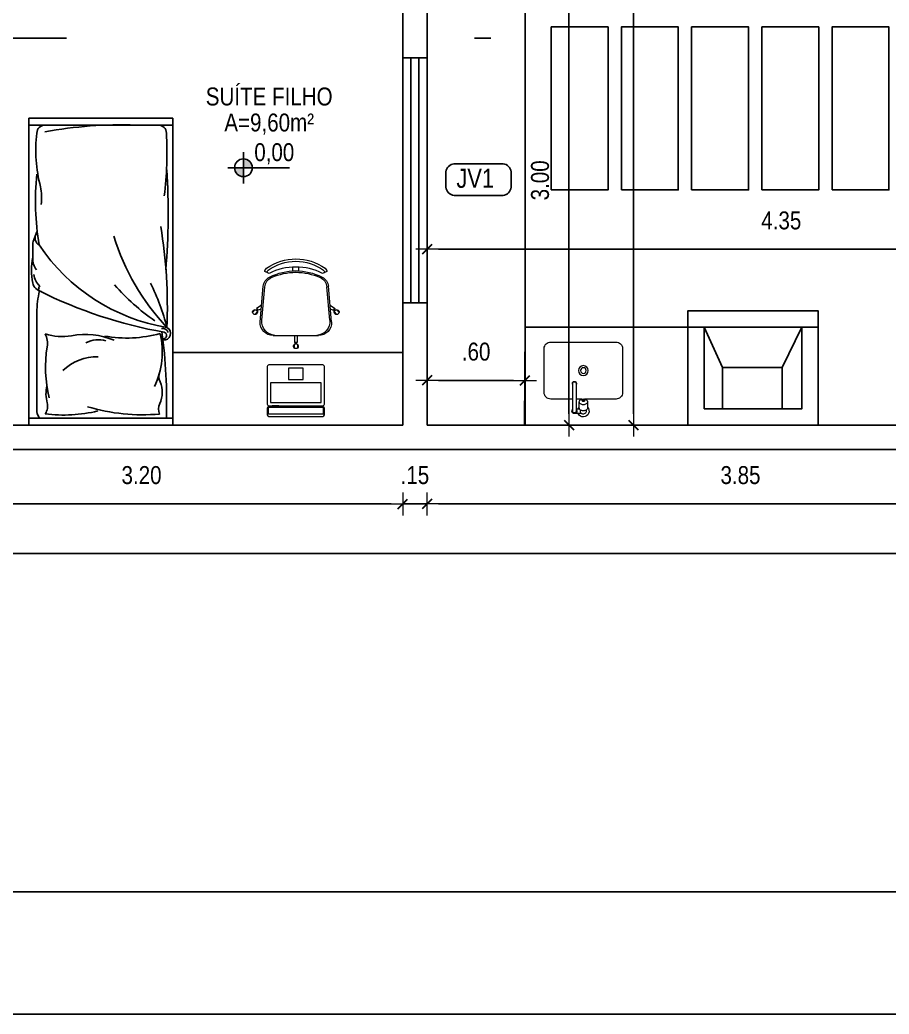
# Model space of a CAD drawing. Header units: millimetres. Extents: x -178 to 521, y -135 to 750.
# Drawn here: x 27.47 to 32.8, y 700.13 to 706.22 of the extents above; entities that cross this region are included whole.
import ezdxf
from ezdxf.enums import TextEntityAlignment as Align

# ---------------------------------------------------------------- set-up
doc = ezdxf.new("R2010")
doc.units = ezdxf.units.MM
doc.header["$LTSCALE"] = 20
doc.header["$MEASUREMENT"] = 0
doc.header["$PDSIZE"] = -5
doc.linetypes.add('CONTINU', pattern=[0])
doc.linetypes.add('DASHDOT2', pattern=[0.5, 0.25, -0.125, 0, -0.125])
doc.layers.get('0').update_dxf_attribs({"linetype": 'CONTINUOUS'})
doc.layers.get('Defpoints').update_dxf_attribs({"linetype": 'CONTINUOUS'})
for name, color, linetype in [('AR-ALV', 5, 'CONTINUOUS'), ('ARREDI_attrezzature', 175, 'CONTINUOUS'), ('COTA', 7, 'CONTINUOUS'), ('DIVERSOS', 1, 'CONTINUOUS'), ('E-txt-g', 3, 'CONTINUOUS'), ('Layer1', 7, 'CONTINUOUS'), ('LAYER7', 4, 'CONTINUOUS')]:
    doc.layers.add(name, color=color, linetype=linetype)
for name, color, linetype, lineweight in [('E-Lay-9', 9, 'CONTINUOUS', 9), ('E-Pen-C', 4, 'CONTINUOUS', 15), ('E-Pen-G', 3, 'CONTINUOUS', 30), ('E-Txt-W', 7, 'CONTINUOUS', 20)]:
    doc.layers.add(name, color=color, linetype=linetype, lineweight=lineweight)
doc.styles.add('F2', font='ARIALN.TTF')
doc.styles.add('REG60', font='romans.shx', dxfattribs={"width": 0.8, "height": 0.15})
doc.styles.add('REG80', font='romans.shx', dxfattribs={"width": 0.8, "height": 0.2})
doc.dimstyles.new('DIMENSION-1', dxfattribs={"dimtxt": 0.11, "dimasz": 0.07, "dimexe": 1, "dimexo": 0, "dimgap": 0.12, "dimtad": 1, "dimzin": 7, "dimdsep": 46, "dimtxsty": 'F2', "dimblk1": 'TRACO', "dimblk2": 'TRACO', "dimsah": 1, "dimcen": 1, "dimse1": 1, "dimse2": 1, "dimclrd": 256, "dimclre": 256, "dimclrt": 6, "dimadec": 0, "dimazin": 0, "dimtfac": 1, "dimtix": 1, "dimtmove": 2, "dimatfit": 3, "dimldrblk": 'TRACO', "dimfxl": 1, "dimtolj": 1, "dimtzin": 0, "dimarcsym": 0})

# ---------------------------------------------------------------- blocks, each defined once
blk = doc.blocks.new('TXT-AMB75')
at = {"layer": 'E-txt-g', "style": 'REG80', "width": 0.8, "flags": 8}
blk.add_attdef('TXT', text='', height=0.2, dxfattribs=at).set_placement((0.0055, 0.2964), align=Align.CENTER)
at = {"layer": 'E-Txt-W', "style": 'REG60', "width": 0.8, "flags": 8}
blk.add_attdef('TXT', text='', height=0.15, dxfattribs=at).set_placement((0.0055, 0.0271), align=Align.CENTER)
blk = doc.blocks.new('TRACO')
at = {"layer": 'E-Pen-C'}
for p, q in [((0, 1), (0, -1)), ((-1, 0), (1, 0))]:
    blk.add_line(p, q, dxfattribs=at)
at = {"layer": 'E-Pen-G'}
blk.add_line((-0.424, -0.424), (0.424, 0.424), dxfattribs=at)
blk = doc.blocks.new('*D671')
at = {"lineweight": -2}
blk.add_line((30.8327, 703.81), (30.8327, 706.67), dxfattribs=at)
at = {"layer": 'Defpoints', "color": 0}
for p in [(29.8144, 706.74), (30.8327, 706.74), (29.9967, 703.74)]:
    blk.add_point(p, dxfattribs=at)
at = {"lineweight": -2, "xscale": 0.07, "yscale": 0.07, "zscale": 0.07}
for p, rotation in [((30.8327, 706.74), 90), ((30.8327, 703.74), 270)]:
    blk.add_blockref('TRACO', p, dxfattribs=dict(at, rotation=rotation))
at = {"color": 6, "insert": (30.6565, 705.24), "char_height": 0.11, "attachment_point": 5, "rotation": 90, "style": 'F2'}
blk.add_mtext('\\A1;3.00', dxfattribs=at)
blk = doc.blocks.new('*D557')
at = {"lineweight": -2}
blk.add_line((31.228, 703.81), (31.228, 710.37), dxfattribs=at)
at = {"layer": 'Defpoints', "color": 0}
for p in [(31.228, 710.44), (31.44, 710.44), (32.09, 703.74)]:
    blk.add_point(p, dxfattribs=at)
at = {"lineweight": -2, "xscale": 0.07, "yscale": 0.07, "zscale": 0.07}
for p, rotation in [((31.228, 710.44), 90), ((31.228, 703.74), 270)]:
    blk.add_blockref('TRACO', p, dxfattribs=dict(at, rotation=rotation))
at = {"color": 6, "insert": (31.0519, 707.09), "char_height": 0.11, "attachment_point": 5, "rotation": 90, "style": 'F2'}
blk.add_mtext('\\A1;6.70', dxfattribs=at)
blk = doc.blocks.new('*D694')
at = {"linetype": 'Continuous', "lineweight": -2}
blk.add_line((26.6844, 703.2568), (29.7444, 703.2568), dxfattribs=at)
at = {"layer": 'Defpoints', "color": 0, "linetype": 'Continuous'}
for p in [(29.8144, 705.99), (26.6144, 703.74), (29.8144, 703.2568)]:
    blk.add_point(p, dxfattribs=at)
at = {"linetype": 'Continuous', "lineweight": -2, "xscale": 0.07, "yscale": 0.07, "zscale": 0.07, "rotation": 180}
blk.add_blockref('TRACO', (26.6144, 703.2568), dxfattribs=at)
at = {"linetype": 'Continuous', "lineweight": -2, "xscale": 0.07, "yscale": 0.07, "zscale": 0.07}
blk.add_blockref('TRACO', (29.8144, 703.2568), dxfattribs=at)
at = {"color": 6, "linetype": 'Continuous', "insert": (28.2144, 703.433), "char_height": 0.11, "attachment_point": 5, "style": 'F2'}
blk.add_mtext('\\A1;3.20', dxfattribs=at)
blk = doc.blocks.new('*D695')
at = {"linetype": 'Continuous', "lineweight": -2}
blk.add_line((30.0344, 703.2568), (33.7344, 703.2568), dxfattribs=at)
at = {"layer": 'Defpoints', "color": 0, "linetype": 'Continuous'}
for p in [(29.9644, 703.74), (33.8044, 703.74), (33.8044, 703.2568)]:
    blk.add_point(p, dxfattribs=at)
at = {"linetype": 'Continuous', "lineweight": -2, "xscale": 0.07, "yscale": 0.07, "zscale": 0.07, "rotation": 180}
blk.add_blockref('TRACO', (29.9644, 703.2568), dxfattribs=at)
at = {"linetype": 'Continuous', "lineweight": -2, "xscale": 0.07, "yscale": 0.07, "zscale": 0.07}
blk.add_blockref('TRACO', (33.8044, 703.2568), dxfattribs=at)
at = {"color": 6, "linetype": 'Continuous', "insert": (31.8844, 703.433), "char_height": 0.11, "attachment_point": 5, "style": 'F2'}
blk.add_mtext('\\A1;3.85', dxfattribs=at)
blk = doc.blocks.new('*D696')
at = {"linetype": 'Continuous', "lineweight": -2}
blk.add_line((9.3744, 702.9521), (34.2344, 702.9521), dxfattribs=at)
at = {"layer": 'Defpoints', "color": 0, "linetype": 'Continuous'}
for p in [(9.3044, 703.59), (34.3044, 703.59), (34.3044, 702.9521)]:
    blk.add_point(p, dxfattribs=at)
at = {"linetype": 'Continuous', "lineweight": -2, "xscale": 0.07, "yscale": 0.07, "zscale": 0.07, "rotation": 180}
blk.add_blockref('TRACO', (9.3044, 702.9521), dxfattribs=at)
at = {"linetype": 'Continuous', "lineweight": -2, "xscale": 0.07, "yscale": 0.07, "zscale": 0.07}
blk.add_blockref('TRACO', (34.3044, 702.9521), dxfattribs=at)
at = {"color": 6, "linetype": 'Continuous', "insert": (22.9544, 703.1282), "char_height": 0.11, "attachment_point": 5, "style": 'F2'}
blk.add_mtext('\\A1;25.00', dxfattribs=at)
blk = doc.blocks.new('Cadeira')
at = {"layer": 'E-Lay-9', "color": 8}
for p, q in [((-0.0093, 0.0535), (-0.0093, 0.0769)), ((0.0096, 0.0535), (0.0096, 0.0769)), ((-0.1393, 0), (0.1393, 0)), ((-0.0075, 0), (-0.0075, 0.0425)), ((-0.0075, 0.0425), (-0.0056, 0.0425)), ((0.0056, 0.0425), (0.0075, 0.0425)), ((0.0075, 0), (0.0075, 0.0425)), ((-0.2192, -0.0836), (-0.1996, -0.3023)), ((-0.2087, -0.0936), (-0.1898, -0.2982)), ((0.2087, -0.0936), (0.1898, -0.2982)), ((0.2192, -0.0836), (0.1996, -0.3023)), ((-0.25, -0.1588), (-0.265, -0.1409)), ((-0.2355, -0.1467), (-0.2505, -0.1288)), ((-0.2398, -0.1647), (-0.2413, -0.1659)), ((-0.2133, -0.1847), (-0.2413, -0.1659)), ((-0.2298, -0.1563), (-0.2313, -0.1575)), ((-0.2144, -0.1618), (-0.2298, -0.1563)), ((0.2133, -0.1847), (0.2413, -0.1659)), ((0.2144, -0.1618), (0.2298, -0.1563)), ((0.2298, -0.1563), (0.2313, -0.1575)), ((0.2355, -0.1467), (0.2505, -0.1288)), ((0.2398, -0.1647), (0.2413, -0.1659)), ((0.25, -0.1588), (0.265, -0.1409)), ((-0.0175, -0.3961), (-0.0175, -0.4196)), ((0.0175, -0.3961), (0.0175, -0.4196))]:
    blk.add_line(p, q, dxfattribs=at)
blk.add_lwpolyline([(0.1631, -0.3812, -0.237888), (-0.1631, -0.3812, 0.605717), (-0.1738, -0.3953, 0.122717), (-0.17, -0.4, 0.323529), (0.17, -0.4, 0.122717), (0.1738, -0.3953, 0.605717)], format="xyb", close=True, dxfattribs=at)
for centre in [(0, 0.0466), (-0.2382, -0.1579), (0.2382, -0.1579)]:
    blk.add_circle(centre, 0.005, dxfattribs=at)
for centre, radius, start, end in [((0.0001, 0.0652), 0.015, 281.63338, 257.45365), ((-0.1393, -0.08), 0.08, 90, 182.56924), ((0, 0.0475), 0.0075, 221.81031, 318.18969), ((0.1393, -0.08), 0.08, 357.43076, 90), ((-0.1202, -0.0886), 0.0887, 95.59249, 183.25223), ((0.1202, -0.0886), 0.0887, 356.74777, 84.40751), ((-0.2502, -0.1438), 0.015, 322.54635, 298.36662), ((-0.2388, -0.1573), 0.0075, 261.81031, 358.18969), ((0.2388, -0.1573), 0.0075, 181.81031, 278.18969), ((0.2502, -0.1438), 0.015, 241.63338, 217.45365), ((-0.1299, -0.296), 0.07, 185.12125, 243.60471), ((-0.1201, -0.2918), 0.07, 185.2999, 245.73609), ((0.1201, -0.2918), 0.07, 294.26391, 354.7001), ((0.1299, -0.296), 0.07, 296.39529, 354.87875), ((0, -0.0343), 0.3622, 243.60471, 296.39529), ((0, -0.0254), 0.3622, 245.73609, 294.26391), ((-0.1819, -0.3961), 0.00782, 29.81088, 225.32554), ((-0.1625, -0.39), 0.0275, 205.14546, 233.45713), ((0, -0.1648), 0.3052, 234.12379, 305.87621), ((-0.1625, -0.39), 0.0125, 205.14546, 233.1301), ((0.1819, -0.3961), 0.00782, 314.67446, 150.18912), ((0.1625, -0.39), 0.0275, 306.54287, 334.85454)]:
    blk.add_arc(centre, radius, start, end, dxfattribs=at)
blk = doc.blocks.new('Notebook')
at = {"layer": 'E-Lay-9', "color": 8}
for p, q in [((-0.175, 0.305), (-0.175, 0.3)), ((0.165, 0.315), (-0.165, 0.315)), ((0.175, 0.3), (0.175, 0.305)), ((-0.175, 0.3), (-0.175, 0.265)), ((-0.165, 0.255), (0.165, 0.255)), ((0.175, 0.265), (0.175, 0.3))]:
    blk.add_line(p, q, dxfattribs=at)
for points in [[(-0.165, 0), (0.165, 0, 0.414214), (0.175, 0.01), (0.175, 0.24, 0.414214), (0.165, 0.25), (-0.165, 0.25, 0.414214), (-0.175, 0.24), (-0.175, 0.01, 0.414214)], [(-0.165, 0.26), (0.165, 0.26, 0.414214), (0.17, 0.265), (0.17, 0.295, 0.414214), (0.165, 0.3), (-0.165, 0.3, 0.414214), (-0.17, 0.295), (-0.17, 0.265, 0.414214)]]:
    blk.add_lwpolyline(points, format="xyb", close=True, dxfattribs=at)
for points in [[(-0.105, 0.25), (-0.145, 0.25), (-0.145, 0.255), (-0.105, 0.255)], [(0.105, 0.25), (0.145, 0.25), (0.145, 0.255), (0.105, 0.255)], [(-0.155, 0.11), (0.155, 0.11), (0.155, 0.23), (-0.155, 0.23)], [(-0.045, 0.02), (0.045, 0.02), (0.045, 0.09), (-0.045, 0.09)]]:
    blk.add_lwpolyline(points, close=True, dxfattribs=at)
for centre, start, end in [((-0.165, 0.305), 90, 180), ((0.165, 0.305), 0, 90), ((-0.165, 0.265), 180, 270), ((0.165, 0.265), 270, 360)]:
    blk.add_arc(centre, 0.01, start, end, dxfattribs=at)
blk = doc.blocks.new('*D586')
at = {"linetype": 'Continuous', "lineweight": -2}
blk.add_line((30.0344, 704.0135), (30.4944, 704.0135), dxfattribs=at)
at = {"layer": 'Defpoints', "color": 0, "linetype": 'Continuous'}
for p in [(29.9644, 706.89), (30.5644, 706.89), (30.5644, 704.0135)]:
    blk.add_point(p, dxfattribs=at)
at = {"linetype": 'Continuous', "lineweight": -2, "xscale": 0.07, "yscale": 0.07, "zscale": 0.07, "rotation": 180}
blk.add_blockref('TRACO', (29.9644, 704.0135), dxfattribs=at)
at = {"linetype": 'Continuous', "lineweight": -2, "xscale": 0.07, "yscale": 0.07, "zscale": 0.07}
blk.add_blockref('TRACO', (30.5644, 704.0135), dxfattribs=at)
at = {"color": 6, "linetype": 'Continuous', "insert": (30.2644, 704.1897), "char_height": 0.11, "attachment_point": 5, "style": 'F2'}
blk.add_mtext('\\A1;.60', dxfattribs=at)
blk = doc.blocks.new('NIVEL')
at = {"layer": 'DIVERSOS'}
h = blk.add_hatch(color=7, dxfattribs=at)
h.paths.add_polyline_path([(0, 0.137, 0.414214), (-0.137, 0), (0, 0)])
h.paths.add_polyline_path([(0, 0), (0, -0.137, 0.414214), (0.137, 0)])
at = {"layer": 'DIVERSOS', "color": 7}
for p, q in [((0, 0.242), (0, -0.242)), ((0.709, 0), (-0.242, 0))]:
    blk.add_line(p, q, dxfattribs=at)
blk.add_circle((0, 0), 0.137, dxfattribs=at)
blk = doc.blocks.new('Cuba coz')
at = {"color": 8}
blk.add_line((7.5, -4.5), (7.5, -2.41), dxfattribs=at)
for points in [[(13.41, -6.5), (13.41, -20, 0.414214), (17.41, -24), (44.41, -24, 0.414214), (48.41, -20), (48.41, 20, 0.414214), (44.41, 24), (17.41, 24, 0.414214), (13.41, 20), (13.41, 0.74)], [(6.7, 1.75), (6, 1.75, 0.546464), (4.41, -0.73, -0.10784), (4.5, -1.15), (4.5, -5.5)], [(11.72, 2.5), (7.96, 2.5, 0.133256), (7.32, 2.33, 0.106756), (6.71, 1.77, 0.082828), (6.34, 0.99, 0.071352), (6.19, 0, 0.071352), (6.34, -0.99, 0.082828), (6.71, -1.77, 0.106756), (7.32, -2.33, 0.133256), (7.96, -2.5), (11.72, -2.5)], [(4.41, -0.73, 0.293273), (6, -1.75), (6.7, -1.75)], [(13.41, -1), (13.41, -4.5, 0.414214)]]:
    blk.add_lwpolyline(points, format="xyb", dxfattribs=at)
for points in [[(11.72, -2.5, 0.133256), (12.36, -2.33, 0.106756), (12.97, -1.77, 0.082828), (13.35, -0.99, 0.071352), (13.49, 0, 0.071352), (13.35, 0.99, 0.082828), (12.97, 1.77, 0.106756), (12.36, 2.33, 0.133256), (11.72, 2.5, 0.133256), (11.08, 2.33, 0.106756), (10.47, 1.77, 0.082828), (10.1, 0.99, 0.071352), (9.95, 0, 0.071352), (10.1, -0.99, 0.082828), (10.47, -1.77, 0.106756), (11.08, -2.33, 0.133256)], [(12.47, 0.75, 0.133256), (12.28, 0.7, 0.106756), (12.1, 0.53, 0.082828), (11.98, 0.3, 0.071352), (11.94, 0, 0.071352), (11.98, -0.3, 0.082828), (12.1, -0.53, 0.106756), (12.28, -0.7, 0.133256), (12.47, -0.75, 0.133256), (12.66, -0.7, 0.106756), (12.85, -0.53, 0.082828), (12.96, -0.3, 0.071352), (13, 0, 0.071352), (12.96, 0.3, 0.082828), (12.85, 0.53, 0.106756), (12.66, 0.7, 0.133256)], [(6, -6.5), (23, -6.5, 1), (23, -4.5), (6, -4.5, 1)]]:
    blk.add_lwpolyline(points, format="xyb", close=True, dxfattribs=at)
for radius in [3, 1.75]:
    blk.add_circle((30.91, 0), radius, dxfattribs=at)
for centre, radius, start, end in [((6, 0), 3.5, 45.58469, 244.62307), ((6, -5.5), 1.5, 41.81031, 318.18969), ((6, 0), 3.5, 295.37693, 314.41531), ((23, -5.5), 1.25, 233.1301, 126.8699)]:
    blk.add_arc(centre, radius, start, end, dxfattribs=at)
blk = doc.blocks.new('*D660')
at = {"linetype": 'Continuous', "lineweight": -2}
blk.add_line((30.0344, 704.8175), (34.2344, 704.8175), dxfattribs=at)
at = {"layer": 'Defpoints', "color": 0, "linetype": 'Continuous'}
for p in [(34.3044, 707.09), (29.9644, 706.89), (34.3044, 704.8175)]:
    blk.add_point(p, dxfattribs=at)
at = {"linetype": 'Continuous', "lineweight": -2, "xscale": 0.07, "yscale": 0.07, "zscale": 0.07, "rotation": 180}
blk.add_blockref('TRACO', (29.9644, 704.8175), dxfattribs=at)
at = {"linetype": 'Continuous', "lineweight": -2, "xscale": 0.07, "yscale": 0.07, "zscale": 0.07}
blk.add_blockref('TRACO', (34.3044, 704.8175), dxfattribs=at)
at = {"color": 6, "linetype": 'Continuous', "insert": (32.1344, 704.9937), "char_height": 0.11, "attachment_point": 5, "style": 'F2'}
blk.add_mtext('\\A1;4.35', dxfattribs=at)
blk = doc.blocks.new('*D661')
at = {"linetype": 'Continuous', "lineweight": -2}
for p, q in [((29.7444, 703.2568), (29.6744, 703.2568)), ((29.8144, 703.2568), (29.9644, 703.2568)), ((30.0344, 703.2568), (30.1044, 703.2568))]:
    blk.add_line(p, q, dxfattribs=at)
at = {"layer": 'Defpoints', "color": 0, "linetype": 'Continuous'}
for p in [(29.8144, 703.74), (29.9644, 703.74), (29.9644, 703.2568)]:
    blk.add_point(p, dxfattribs=at)
at = {"linetype": 'Continuous', "lineweight": -2, "xscale": 0.07, "yscale": 0.07, "zscale": 0.07}
blk.add_blockref('TRACO', (29.8144, 703.2568), dxfattribs=at)
at = {"linetype": 'Continuous', "lineweight": -2, "xscale": 0.07, "yscale": 0.07, "zscale": 0.07, "rotation": 180}
blk.add_blockref('TRACO', (29.9644, 703.2568), dxfattribs=at)
at = {"color": 6, "linetype": 'Continuous', "insert": (29.8894, 703.433), "char_height": 0.11, "attachment_point": 5, "style": 'F2'}
blk.add_mtext('\\A1;.15', dxfattribs=at)

msp = doc.modelspace()

# ---------------------------------------------------------------- linework, layer by layer
at = {"color": 5, "linetype": 'Continuous'}
for p, q in [((29.9644, 706.89), (29.9644, 705.99)), ((29.8144, 706.74), (29.8144, 705.99)), ((29.8144, 705.99), (29.9644, 705.99)), ((29.8144, 704.49), (29.8144, 703.74)), ((29.8144, 704.49), (29.9644, 704.49)), ((29.9644, 704.49), (29.9644, 703.74)), ((26.6144, 703.74), (29.8144, 703.74)), ((29.9644, 703.74), (33.8044, 703.74)), ((9.3044, 703.59), (34.3044, 703.59))]:
    msp.add_line(p, q, dxfattribs=at)
at = {"color": 8}
for p, q in [((29.8144, 705.99), (29.8144, 704.49)), ((29.9644, 705.99), (29.9644, 704.49))]:
    msp.add_line(p, q, dxfattribs=at)
at = {"color": 7}
for p, q in [((29.8644, 705.99), (29.8644, 704.49)), ((29.9144, 705.99), (29.9144, 704.49))]:
    msp.add_line(p, q, dxfattribs=at)
at = {"color": 8, "linetype": 'Continuous'}
for p, q in [((31.6608, 704.34), (31.7745, 704.0933)), ((32.2608, 704.34), (32.14, 704.0933))]:
    msp.add_line(p, q, dxfattribs=at)
at = {"color": 2}
msp.add_lwpolyline([(-8.7535, 700.1302), (53.5715, 700.1302), (53.5715, 744.6802), (-8.7535, 744.6802)], close=True, dxfattribs=at)
at = {"color": 5, "linetype": 'Continuous'}
msp.add_lwpolyline([(-6.8785, 743.9302), (52.8215, 743.9302), (52.8215, 700.8802), (-6.8785, 700.8802)], close=True, dxfattribs=at)
at = {"color": 8, "linetype": 'Continuous'}
for points in [[(31.5608, 703.74), (32.3608, 703.74), (32.3608, 704.44), (31.5608, 704.44)], [(31.6608, 703.84), (32.2608, 703.84), (32.2608, 704.34), (31.6608, 704.34)], [(31.7745, 703.84), (32.14, 703.84), (32.14, 704.0933), (31.7745, 704.0933)]]:
    msp.add_lwpolyline(points, close=True, dxfattribs=at)
at = {"color": 8, "linetype": 'CONTINU'}
msp.add_lwpolyline([(30.5644, 704.34), (31.5608, 704.34), (31.5608, 703.74), (30.5608, 703.74)], close=True, dxfattribs=at)
at = {"color": 8, "linetype": 'Continuous', "flags": 128}
msp.add_lwpolyline([(30.5644, 704.34), (30.5644, 703.74), (32.3608, 703.74), (32.3608, 704.34), (30.5644, 704.34)], dxfattribs=at)
at = {"color": 8}
msp.add_lwpolyline([(29.8144, 704.1848), (29.8144, 703.74), (28.4063, 703.74), (28.4063, 704.1848)], close=True, dxfattribs=at)
at = {"layer": 'AR-ALV', "color": 2, "linetype": 'DASHDOT2'}
msp.add_line((37.8545, 706.1104), (8.4204, 706.1104), dxfattribs=at)
at = {"layer": 'AR-ALV', "color": 8, "linetype": 'Continuous'}
for points in [[(30.725, 705.1813), (31.0734, 705.1813), (31.0734, 706.1804), (30.725, 706.1804)], [(31.1551, 705.1813), (31.5034, 705.1813), (31.5034, 706.1804), (31.1551, 706.1804)], [(31.5851, 705.1813), (31.9335, 705.1813), (31.9335, 706.1804), (31.5851, 706.1804)], [(32.0152, 705.1813), (32.3635, 705.1813), (32.3635, 706.1804), (32.0152, 706.1804)], [(32.0152, 705.1813), (32.3635, 705.1813), (32.3635, 706.1804), (32.0152, 706.1804)], [(32.4452, 705.1813), (32.7936, 705.1813), (32.7936, 706.1804), (32.4452, 706.1804)], [(32.4452, 705.1813), (32.7936, 705.1813), (32.7936, 706.1804), (32.4452, 706.1804)]]:
    msp.add_lwpolyline(points, close=True, dxfattribs=at)
at = {"layer": 'ARREDI_attrezzature', "color": 8}
for p, q in [((27.5235, 703.74), (27.5235, 705.6216)), ((28.4063, 705.6216), (27.5235, 705.6216)), ((28.4063, 703.74), (28.4063, 705.6216)), ((28.4063, 705.5791), (27.5235, 705.5791)), ((27.5512, 704.8653), (27.5729, 704.924)), ((27.5482, 704.8482), (27.5482, 704.7512)), ((27.5729, 704.4304), (27.5729, 703.8221)), ((28.4063, 703.7825), (27.5235, 703.7825)), ((27.5235, 703.74), (28.4063, 703.74))]:
    msp.add_line(p, q, dxfattribs=at)
for centre, radius, start, end in [((27.6223, 705.5296), 0.0494, 90, 180), ((28.0947, 702.9688), 2.6116, 88.14052, 100.42239), ((28.3173, 705.5296), 0.0494, 360, 90), ((28.4206, 705.4236), 0.8543, 172.86931, 195.10809), ((26.196, 705.4114), 2.174, 352.94813, 3.11738), ((24.4177, 705.0422), 3.9602, 354.92553, 3.80083), ((29.1901, 705.1129), 1.6256, 174.178, 189.50708), ((27.2727, 705.1361), 0.3296, 352.47467, 11.34253), ((25.4101, 704.4682), 2.9624, 357.49407, 9.50941), ((27.6119, 704.887), 0.0494, 159.7541, 239.48722), ((29.4246, 705.3254), 1.4446, 197.23875, 223.08583), ((27.5976, 704.8482), 0.0494, 159.7541, 180), ((27.5976, 704.8482), 0.0494, 159.7541, 180), ((28.5615, 705.4943), 1.1714, 213.69292, 260.57319), ((27.8903, 704.689), 0.3512, 166.92865, 192.88269), ((27.6546, 704.7575), 0.1065, 176.60169, 217.7302), ((27.6544, 704.6702), 0.1001, 184.6849, 230.59841), ((27.6154, 704.6261), 0.0692, 192.88269, 258.38686), ((27.6011, 704.58), 0.0164, 128.53099, 210.69755), ((29.1149, 705.5429), 1.4238, 221.512, 234.87279), ((27.0377, 704.0019), 1.3739, 14.18939, 26.30958), ((28.2007, 704.422), 0.6279, 167.08904, 179.23129), ((28.8294, 707.032), 2.7639, 243.32712, 260.0569), ((28.3398, 704.2921), 0.0409, 22.60519, 94.49888), ((28.3517, 704.3019), 0.0409, 261.6091, 63.93818), ((27.5113, 704.2417), 0.1269, 350.37112, 26.96494), ((27.7288, 704.6275), 0.3445, 252.35976, 279.39259), ((27.8711, 703.85), 0.446, 66.68784, 101.12174), ((27.9508, 704.0963), 0.1667, 74.14067, 117.6985), ((28.1246, 705.0381), 0.7645, 259.7638, 285.44974), ((27.8369, 704.1879), 0.5042, 335.11795, 12.98619), ((25.0516, 703.8768), 3.3165, 358.37032, 7.53223), ((28.3479, 704.2895), 0.0206, 261.29147, 78.1256), ((28.3841, 704.0936), 0.7583, 170.37112, 194.25995), ((27.9379, 703.868), 0.291, 87.82948, 135.00983), ((28.4059, 704.0378), 0.0848, 159.01609, 202.88083), ((27.8471, 703.9332), 0.2183, 167.31196, 195.19877), ((28.1739, 703.9399), 0.167, 335.78773, 22.88083), ((27.5603, 703.8553), 0.0789, 324.37876, 15.19877), ((28.2195, 704.9654), 1.1623, 253.20165, 275.19902), ((28.4004, 703.838), 0.0814, 155.78773, 201.71238), ((27.6223, 703.8221), 0.0494, 180, 233.1301), ((27.7396, 704.685), 0.8832, 262.50994, 283.57317)]:
    msp.add_arc(centre, radius, start, end, dxfattribs=at)
at = {"layer": 'COTA', "color": 8, "linetype": 'Continuous'}
for p, q in [((30.5644, 707.49), (30.5644, 704.34)), ((30.5644, 704.34), (31.5608, 704.34))]:
    msp.add_line(p, q, dxfattribs=at)
at = {"layer": 'COTA', "color": 4, "linetype": 'Continuous'}
msp.add_lwpolyline([(30.4796, 705.2921, 0.331371), (30.4296, 705.3421), (30.1294, 705.3418, 0.332506), (30.0793, 705.2921), (30.0793, 705.1975, 0.330378), (30.1293, 705.1472), (30.4296, 705.1475, 0.331371), (30.4796, 705.1975)], format="xyb", close=True, dxfattribs=at)

# ---------------------------------------------------------------- block references
ref = msp.add_blockref('TXT-AMB75', (28.9925, 705.4828), dxfattribs=dict(xscale=0.7290000000000001, yscale=0.7290000000000001, zscale=0.7290000000000001))
ref.add_attrib('TXT', 'SUÍTE FILHO', dxfattribs={"layer": 'E-txt-g', "color": 2, "height": 0.11, "style": 'F2'}).set_placement((28.9965, 705.6989), align=Align.CENTER)
ref.add_attrib('TXT', 'A=9,60m²', dxfattribs={"layer": 'E-Txt-W', "height": 0.11, "style": 'F2'}).set_placement((28.9965, 705.5395), align=Align.CENTER)
at = {"color": 8, "rotation": 180}
msp.add_blockref('Notebook', (29.1598, 704.1085, 3.2859), dxfattribs=at)
at = {"layer": 'E-Lay-9', "color": 8, "xscale": -1, "rotation": 180}
msp.add_blockref('Cadeira', (29.1598, 704.2887, 3.2859), dxfattribs=at)
at = {"layer": 'E-Lay-9', "color": 8, "xscale": -0.01000000000021828, "yscale": 0.01000000000021828, "zscale": 0.01, "rotation": 270}
msp.add_blockref('Cuba coz', (30.9216, 703.7652, -6.3346), dxfattribs=at)
at = {"layer": 'LAYER7', "color": 7, "linetype": 'Continuous', "xscale": -0.3985866620477118, "yscale": 0.3985866620477118, "zscale": 0.3985866620477118, "rotation": 180}
msp.add_blockref('NIVEL', (28.8387, 705.3172), dxfattribs=at)

# ---------------------------------------------------------------- texts
at = {"layer": 'Layer1', "color": 7, "linetype": 'Continuous', "style": 'F2'}
msp.add_text('0,00', height=0.10972, dxfattribs=at).set_placement((28.9053, 705.4676), align=Align.TOP_LEFT)
at = {"layer": 'Layer1', "color": 4, "linetype": 'Continuous', "style": 'F2'}
msp.add_text('JV1', height=0.11659, dxfattribs=at).set_placement((30.1438, 705.3108, 1.712), align=Align.TOP_LEFT)

# ---------------------------------------------------------------- dimensions: what is measured, and where the dimension line sits
at = {"color": 4}
for base, p1, p2, picture, middle in [((31.228, 710.44), (32.09, 703.74), (31.44, 710.44), '*D557', (31.0519, 707.09)), ((30.8327, 706.74), (29.9967, 703.74), (29.8144, 706.74), '*D671', (30.6565, 705.24))]:
    dim = msp.add_linear_dim(base=base, p1=p1, p2=p2, angle=270, dimstyle='DIMENSION-1', dxfattribs=at)
    dim.commit()
    dim.dimension.update_dxf_attribs({"geometry": picture, "text_midpoint": middle})
at = {"color": 8, "linetype": 'Continuous'}
dim = msp.add_linear_dim(base=(34.3044, 704.8175), p1=(29.9644, 706.89), p2=(34.3044, 707.09), text='4.35', dimstyle='DIMENSION-1', override={"dimfxl": 0.15}, dxfattribs=at)
dim.commit()
dim.dimension.update_dxf_attribs({"geometry": '*D660', "text_midpoint": (32.1344, 704.9937)})
dim = msp.add_linear_dim(base=(30.5644, 704.0135), p1=(29.9644, 706.89), p2=(30.5644, 706.89), dimstyle='DIMENSION-1', dxfattribs=at)
dim.commit()
dim.dimension.update_dxf_attribs({"geometry": '*D586', "text_midpoint": (30.2644, 704.1897)})
at = {"color": 5, "linetype": 'Continuous'}
dim = msp.add_linear_dim(base=(29.8144, 703.2568), p1=(26.6144, 703.74), p2=(29.8144, 705.99), dimstyle='DIMENSION-1', dxfattribs=at)
dim.commit()
dim.dimension.update_dxf_attribs({"geometry": '*D694', "text_midpoint": (28.2144, 703.433)})
at = {"color": 8, "linetype": 'Continuous'}
dim = msp.add_linear_dim(base=(29.9644, 703.2568), p1=(29.8144, 703.74), p2=(29.9644, 703.74), dimstyle='DIMENSION-1', override={"dimfxl": 0.15}, dxfattribs=at)
dim.commit()
dim.dimension.update_dxf_attribs({"geometry": '*D661', "text_midpoint": (29.8894, 703.433)})
at = {"color": 5, "linetype": 'Continuous'}
dim = msp.add_linear_dim(base=(33.8044, 703.2568), p1=(29.9644, 703.74), p2=(33.8044, 703.74), text='3.85', dimstyle='DIMENSION-1', dxfattribs=at)
dim.commit()
dim.dimension.update_dxf_attribs({"geometry": '*D695', "text_midpoint": (31.8844, 703.433)})
dim = msp.add_linear_dim(base=(34.3044, 702.9521), p1=(9.3044, 703.59), p2=(34.3044, 703.59), dimstyle='DIMENSION-1', dxfattribs=at)
dim.commit()
dim.dimension.update_dxf_attribs({"geometry": '*D696', "text_midpoint": (22.9544, 703.1282), "dimtype": 160})

doc.saveas('drawing.dxf')
